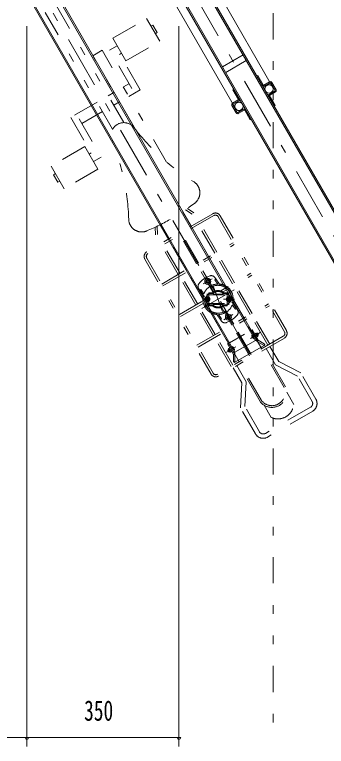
# Model space of a CAD drawing. Units: millimetres, scale not verified. Extents: x -5940 to 5940, y -7282 to 7278.
# Drawn here: x -2254 to -1537, y 381 to 2063 of the extents above; entities that cross this region are included whole.
import ezdxf
from ezdxf.enums import TextEntityAlignment as Align

# ---------------------------------------------------------------- set-up
doc = ezdxf.new("R2010")
doc.units = ezdxf.units.MM
doc.header["$LTSCALE"] = 10
for name, pattern in [('USER2', [10, 4, -6]), ('USER4', [24, 12, -5, 2, -5]), ('USER5', [25, 6, -5, 2, -5, 2, -5])]:
    doc.linetypes.add(name, pattern=pattern)
for name, color, linetype, lineweight in [('0-0_0', 7, 'Continuous', 18), ('0-4_2ラック-6下ラック前', 3, 'Continuous', 18), ('0-5_2ラック-7下ラック奥', 3, 'USER2', 18), ('0-9_2ラック-C下自転車奥', 6, 'USER5', 18), ('0-B_2ラック-F寸法', 3, 'Continuous', 18), ('1-1_3-F', 2, 'USER5', 18)]:
    doc.layers.add(name, color=color, linetype=linetype, lineweight=lineweight)
doc.styles.add('ＭＳ ゴシック', font='')
doc.styles.get('ＭＳ ゴシック').set_extended_font_data('MS Gothic')

# ---------------------------------------------------------------- blocks, each defined once
blk = doc.blocks.new('CCL-CYC-FRONT-TOP_2')
at = {"layer": '0-9_2ラック-C下自転車奥'}
for p, q in [((-15, 791.3), (-15, 1124.14)), ((15, 791.3), (15, 1124.14)), ((55, 960.32), (30, 960.32)), ((30, 767.24), (30, 960.32)), ((55, 663.63), (55, 960.32)), ((180, 912.12), (180, 972.12)), ((70, 952.12), (90, 952.12)), ((70, 850.32), (70, 952.12)), ((180, 952.12), (185, 952.12)), ((185, 932.12), (185, 952.12)), ((85, 932.12), (90, 932.12)), ((180, 932.12), (185, 932.12)), ((90, 912.12), (180, 912.12)), ((30, 862.82), (15, 862.82)), ((70, 862.82), (55, 862.82)), ((-70, 850.32), (-70, 748.53)), ((-70, 837.82), (-15, 837.82)), ((15, 837.82), (30, 837.82)), ((-90, 788.52), (-90, 728.53)), ((-85, 768.53), (-90, 768.53)), ((-180, 748.53), (-185, 748.53)), ((-70, 748.53), (-90, 748.53)), ((-90, 728.53), (-180, 728.53)), ((-46.25, 530.24), (-37.54, 546.74)), ((-30, 507.82), (-30, 546.22)), ((30, 507.82), (30, 546.22)), ((46.25, 530.24), (37.54, 546.74)), ((-46.25, 426.57), (-46.25, 530.24)), ((46.25, 426.57), (46.25, 530.24)), ((87.5, 507.82), (-87.5, 507.82)), ((-100, 495.32), (-100, 190.32)), ((-95, 495.32), (-95, 190.32)), ((87.5, 502.82), (-87.5, 502.82)), ((-30, 426.57), (-30, 502.82)), ((-2.5, 426.57), (-2.5, 502.82)), ((2.5, 426.57), (2.5, 502.82)), ((30, 426.57), (30, 502.82)), ((95, 495.32), (95, 190.32)), ((100, 495.32), (100, 190.32)), ((-95, 426.57), (95, 426.57)), ((-95, 421.57), (95, 421.57)), ((-51.25, 345.32), (-51.25, 421.57)), ((-46.25, 345.32), (-46.25, 421.57)), ((-30, 345.32), (-30, 421.57)), ((-2.5, 345.32), (-2.5, 421.57)), ((2.5, 345.32), (2.5, 421.57)), ((30, 345.32), (30, 421.57)), ((46.25, 345.32), (46.25, 421.57)), ((51.25, 345.32), (51.25, 421.57)), ((-95, 345.32), (95, 345.32)), ((-95, 340.32), (95, 340.32)), ((-51.25, 264.07), (-51.25, 340.32)), ((-46.25, 264.07), (-46.25, 340.32)), ((-30, 264.07), (-30, 340.32)), ((-2.5, 264.07), (-2.5, 340.32)), ((2.5, 264.07), (2.5, 340.32)), ((30, 264.07), (30, 340.32)), ((46.25, 264.07), (46.25, 340.32)), ((51.25, 264.07), (51.25, 340.32)), ((-95, 264.07), (95, 264.07)), ((-95, 259.07), (95, 259.07)), ((-51.25, 182.82), (-51.25, 259.07)), ((-46.25, 182.82), (-46.25, 259.07)), ((-30, 182.82), (-30, 259.07)), ((-2.5, 182.82), (-2.5, 259.07)), ((2.5, 182.82), (2.5, 259.07)), ((30, 182.82), (30, 259.07)), ((46.25, 182.82), (46.25, 259.07)), ((51.25, 182.82), (51.25, 259.07)), ((87.5, 182.82), (-87.5, 182.82)), ((87.5, 177.82), (-87.5, 177.82)), ((-49, 137.42), (-49, 177.82)), ((-39, 134.46), (-39, 177.82)), ((-34, 79.49), (-34, 177.82)), ((-30, 79.62), (-30, 177.82)), ((30, 79.62), (30, 177.82)), ((34, 79.49), (34, 177.82)), ((39, 134.46), (39, 177.82)), ((49, 137.42), (49, 177.82)), ((-49, 137.42), (-80, 89.69)), ((49, 137.42), (80, 89.69)), ((-39, 134.46), (-70, 86.73)), ((39, 134.46), (70, 86.73)), ((-80, 20), (-80, 89.69)), ((-70, 20), (-70, 86.73)), ((70, 20), (70, 86.73)), ((80, 20), (80, 89.69)), ((-30, 35.12), (-30, 67.27)), ((30, 35.12), (30, 67.27)), ((60, 10), (-60, 10)), ((60, 0), (-60, 0))]:
    blk.add_line(p, q, dxfattribs=at)
for points in [[(90, 912.12), (90, 972.12), (180, 972.12)], [(55, 837.82), (85, 837.82), (85, 942.12)], [(-15, 862.82), (-85, 862.82), (-85, 758.53)], [(-90, 788.52), (-180, 788.52), (-180, 728.53)], [(-180, 768.53), (-185, 768.53), (-185, 748.53)], [(-51.25, 426.57), (-51.25, 531.48), (-42.97, 547.17)], [(51.25, 426.57), (51.25, 531.48), (42.97, 547.17)]]:
    blk.add_lwpolyline(points, dxfattribs=at)
for centre, radius, start, end in [((0, 765.32), 30, 7.23254, 172.76746), ((-525.78, 832.04), 500, 331.50226, 352.76733), ((525.78, 832.04), 500, 187.23267, 208.49774), ((-60, 579.17), 30, 151.50269, 262.66589), ((60, 579.17), 30, 277.33411, 28.49731), ((0, 1045.32), 500, 262.66566, 277.33434), ((-87.5, 495.32), 12.5, 90, 180), ((87.5, 495.32), 12.5, 0, 90), ((-87.5, 495.32), 7.5, 90, 180), ((87.5, 495.32), 7.5, 0, 90), ((-87.5, 190.32), 12.5, 180, 270), ((-87.5, 190.32), 7.5, 180, 270), ((87.5, 190.32), 7.5, 270, 0), ((87.5, 190.32), 12.5, 270, 0), ((0, 83.86), 34.28, 187.32401, 352.67599), ((0, 83.86), 30.28, 187.54919, 352.45081), ((0, 55.98), 36.54, 214.81581, 325.18419), ((-60, 20), 20, 180, 270), ((-60, 20), 10, 180, 270), ((60, 20), 10, 270, 0), ((60, 20), 20, 270, 0)]:
    blk.add_arc(centre, radius, start, end, dxfattribs=at)
blk = doc.blocks.new('ｃｃｒ30ｌ')
at = {"layer": '0-4_2ラック-6下ラック前', "color": 7}
for p, q in [((-2330.37, 2988.9), (-2587.54, 3434.33)), ((-1854.33, 2126.37), (-2604.57, 3425.84)), ((-2416.11, 2939.4), (-2673.28, 3384.83)), ((-2657.4, 3395.34), (-1907.16, 2095.87)), ((-2569.43, 3358.96), (-1844.43, 2103.22)), ((-2617.06, 3331.46), (-1892.06, 2075.72)), ((-2445.59, 3034.97), (-2398.39, 3062.22)), ((-2390.89, 3049.23), (-2438.09, 3021.98)), ((-2324.51, 2980.75), (-2334.51, 2998.07)), ((-2322.34, 2982), (-2332.34, 2999.32)), ((-2324.87, 2979.38), (-2338.3, 2971.63)), ((-2337.05, 2969.47), (-2323.62, 2977.22)), ((-2337.41, 2968.1), (-2324.66, 2946.02)), ((-2414.14, 2929), (-2424.14, 2946.32)), ((-2411.98, 2930.25), (-2421.98, 2947.57)), ((-2324.66, 2946.02), (-2326.83, 2944.77)), ((-2410.61, 2929.88), (-2397.19, 2937.63)), ((-2395.94, 2935.47), (-2409.36, 2927.72)), ((-2394.57, 2935.1), (-2381.82, 2913.02)), ((-2381.82, 2913.02), (-2379.66, 2914.27))]:
    blk.add_line(p, q, dxfattribs=at)
at = {"layer": '0-4_2ラック-6下ラック前', "linetype": 'USER4'}
blk.add_line((-2635.3, 3418.06), (-1858.32, 2072.29), dxfattribs=at)
at = {"layer": '0-4_2ラック-6下ラック前', "linetype": 'USER2'}
for p, q in [((-2366.83, 3014.05), (-2364.66, 3015.3)), ((-2351.91, 2993.22), (-2364.66, 3015.3)), ((-2337.12, 3000.6), (-2350.55, 2992.85)), ((-2335.87, 2998.44), (-2349.3, 2990.69)), ((-2419.66, 2983.55), (-2421.82, 2982.3)), ((-2409.07, 2960.22), (-2421.82, 2982.3)), ((-2422.86, 2951.1), (-2409.44, 2958.85)), ((-2421.61, 2948.94), (-2408.19, 2956.69))]:
    blk.add_line(p, q, dxfattribs=at)
for centre, radius, start, end in [((-2338.6, 2984.15), 9.5, 30, 210), ((-2351.05, 2993.72), 3.5, 210, 300), ((-2351.05, 2993.72), 1, 210, 300), ((-2409.94, 2959.72), 1, 300, 30), ((-2409.94, 2959.72), 3.5, 300, 30), ((-2407.88, 2944.15), 9.5, 30, 210)]:
    blk.add_arc(centre, radius, start, end, dxfattribs=at)
at = {"layer": '0-4_2ラック-6下ラック前', "color": 7}
for centre, radius, start, end in [((-2335.37, 2997.57), 3.5, 30, 120), ((-2335.37, 2997.57), 1, 30, 120), ((-2338.6, 2984.15), 9.5, 210, 30), ((-2325.37, 2980.25), 1, 300, 30), ((-2325.37, 2980.25), 3.5, 300, 30), ((-2336.55, 2968.6), 3.5, 120, 210), ((-2336.55, 2968.6), 1, 120, 210), ((-2421.11, 2948.07), 3.5, 120, 210), ((-2421.11, 2948.07), 1, 120, 210), ((-2407.88, 2944.15), 9.5, 210, 30), ((-2411.11, 2930.75), 3.5, 210, 300), ((-2411.11, 2930.75), 1, 210, 300), ((-2395.44, 2934.6), 3.5, 30, 120), ((-2395.44, 2934.6), 1, 30, 120)]:
    blk.add_arc(centre, radius, start, end, dxfattribs=at)
blk = doc.blocks.new('ｃｃｒ30ｈ')
at = {"layer": '0-5_2ラック-7下ラック奥', "linetype": 'USER4'}
for p, q in [((-1580.3, 3721.17), (-803.32, 2375.4)), ((-909.88, 2535.97), (-889.1, 2547.97)), ((-886, 2529.03), (-865.48, 2472.65)), ((-838.5, 2522.34), (-912.98, 2479.34)), ((-900.74, 2513.34), (-900.74, 2488.34)), ((-850.74, 2513.34), (-850.74, 2488.34)), ((-863.24, 2500.84), (-838.24, 2500.84)), ((-862.38, 2453.7), (-841.6, 2465.7)), ((-801.35, 2410.99), (-778.75, 2424.04)), ((-835.13, 2391.49), (-857.73, 2378.44))]:
    blk.add_line(p, q, dxfattribs=at)
at = {"layer": '0-5_2ラック-7下ラック奥', "color": 7, "linetype": 'Continuous'}
for p, q in [((-799.33, 2429.48), (-1549.57, 3728.95)), ((-1602.4, 3698.45), (-852.16, 2398.98)), ((-1514.43, 3662.07), (-789.43, 2406.33)), ((-1562.06, 3634.57), (-837.06, 2378.83)), ((-900.93, 2544.47), (-902.38, 2541.97)), ((-900.93, 2539.47), (-902.38, 2541.97)), ((-900.93, 2544.47), (-898.05, 2544.47)), ((-900.93, 2539.47), (-898.05, 2539.47)), ((-896.6, 2541.97), (-898.05, 2544.47)), ((-896.6, 2541.97), (-898.05, 2539.47)), ((-854.88, 2459.7), (-853.43, 2462.2)), ((-854.88, 2459.7), (-853.43, 2457.2)), ((-850.55, 2462.2), (-853.43, 2462.2)), ((-850.55, 2457.2), (-853.43, 2457.2)), ((-850.55, 2462.2), (-849.1, 2459.7)), ((-850.55, 2457.2), (-849.1, 2459.7)), ((-801.93, 2427.98), (-797.6, 2430.48)), ((-797.6, 2430.48), (-783.77, 2406.53)), ((-788.54, 2422.8), (-784.72, 2416.19)), ((-785.72, 2422.91), (-787.88, 2421.66)), ((-785.72, 2422.91), (-785.03, 2422.73)), ((-783.22, 2418.58), (-785.72, 2422.91)), ((-785.03, 2422.73), (-783.03, 2419.26)), ((-837.06, 2378.83), (-789.42, 2406.33)), ((-797.68, 2419.93), (-797.38, 2420.1)), ((-797.68, 2419.93), (-791.78, 2409.71)), ((-791.78, 2409.71), (-791.48, 2409.88)), ((-791.25, 2419.48), (-788.17, 2421.26)), ((-769.58, 2394.88), (-789.42, 2406.33)), ((-785.87, 2417.28), (-788.95, 2415.5)), ((-783.22, 2418.58), (-785.38, 2417.33)), ((-783.77, 2406.53), (-785.27, 2403.93)), ((-769.58, 2398.34), (-783.77, 2406.53)), ((-783.22, 2418.58), (-783.03, 2419.26)), ((-853.89, 2397.98), (-849.56, 2400.48)), ((-853.89, 2397.98), (-840.06, 2374.03)), ((-844.71, 2392.78), (-845.01, 2392.6)), ((-844.71, 2392.78), (-838.81, 2382.56)), ((-837.06, 2355.92), (-769.58, 2394.88)), ((-853.27, 2383.91), (-853.45, 2383.23)), ((-853.45, 2383.23), (-851.45, 2379.76)), ((-853.27, 2383.91), (-851.1, 2385.16)), ((-850.77, 2379.58), (-853.27, 2383.91)), ((-851.76, 2386.3), (-847.94, 2379.69)), ((-850.77, 2379.58), (-851.45, 2379.76)), ((-850.77, 2379.58), (-848.6, 2380.83)), ((-847.54, 2386.98), (-850.61, 2385.21)), ((-848.31, 2381.23), (-845.24, 2383)), ((-840.06, 2374.03), (-837.06, 2374.03)), ((-840.06, 2357.65), (-840.06, 2374.03)), ((-838.81, 2382.56), (-839.11, 2382.38)), ((-837.06, 2355.92), (-837.06, 2378.83))]:
    blk.add_line(p, q, dxfattribs=at)
at = {"layer": '0-5_2ラック-7下ラック奥'}
for p, q in [((-880.98, 2547.54), (-883.44, 2545.82)), ((-883.44, 2545.82), (-876.44, 2535.83)), ((-883.3, 2550.86), (-870.36, 2532.38)), ((-920.16, 2525.04), (-907.22, 2506.57)), ((-915.38, 2523.45), (-917.84, 2521.73)), ((-915.38, 2523.45), (-908.39, 2513.46)), ((-896.74, 2513.84), (-905.11, 2504.95)), ((-900.74, 2510.84), (-850.74, 2510.84)), ((-900.74, 2490.84), (-900.74, 2510.84)), ((-895.74, 2503.72), (-900.74, 2506.61)), ((-896.74, 2515.84), (-896.74, 2485.84)), ((-896.74, 2515.84), (-888.97, 2515.84)), ((-896.74, 2513.84), (-888.19, 2513.84)), ((-886.74, 2512.84), (-864.74, 2512.84)), ((-886.74, 2512.84), (-886.74, 2510.84)), ((-864.74, 2512.84), (-864.74, 2510.84)), ((-863.29, 2513.84), (-854.74, 2513.84)), ((-862.51, 2515.84), (-854.74, 2515.84)), ((-855.74, 2503.72), (-850.74, 2506.61)), ((-854.74, 2515.84), (-854.74, 2485.84)), ((-854.74, 2513.84), (-846.37, 2504.95)), ((-850.74, 2490.84), (-850.74, 2510.84)), ((-900.74, 2495.06), (-905.74, 2497.95)), ((-896.74, 2487.84), (-905.11, 2496.72)), ((-895.74, 2497.95), (-900.74, 2495.06)), ((-900.74, 2490.84), (-850.74, 2490.84)), ((-895.74, 2503.72), (-895.74, 2497.95)), ((-886.74, 2490.84), (-886.74, 2488.84)), ((-886.74, 2488.84), (-864.74, 2488.84)), ((-864.74, 2490.84), (-864.74, 2488.84)), ((-855.74, 2503.72), (-855.74, 2497.95)), ((-855.74, 2497.95), (-850.74, 2495.06)), ((-854.74, 2487.84), (-846.37, 2496.72)), ((-850.74, 2495.06), (-845.74, 2497.95)), ((-831.32, 2476.63), (-844.26, 2495.1)), ((-896.74, 2487.84), (-888.19, 2487.84)), ((-896.74, 2485.84), (-888.97, 2485.84)), ((-863.29, 2487.84), (-854.74, 2487.84)), ((-862.51, 2485.84), (-854.74, 2485.84)), ((-836.1, 2478.22), (-843.1, 2488.21)), ((-833.64, 2479.94), (-836.1, 2478.22)), ((-868.19, 2450.82), (-881.12, 2469.29)), ((-868.05, 2455.85), (-875.04, 2465.84)), ((-868.05, 2455.85), (-870.5, 2454.13)), ((-849.56, 2400.48), (-801.93, 2427.98)), ((-799.33, 2429.48), (-786.83, 2407.83)), ((-789.42, 2406.33), (-786.83, 2407.83)), ((-852.16, 2398.98), (-839.66, 2377.33)), ((-839.66, 2377.33), (-837.06, 2378.83))]:
    blk.add_line(p, q, dxfattribs=at)
at = {"layer": '0-5_2ラック-7下ラック奥', "linetype": 'Continuous'}
for p, q in [((-787.68, 2421.31), (-785.17, 2422.76)), ((-785.58, 2417.67), (-783.07, 2419.12)), ((-850.9, 2384.81), (-853.41, 2383.36)), ((-848.8, 2381.17), (-851.31, 2379.72))]:
    blk.add_line(p, q, dxfattribs=at)
at = {"layer": '0-5_2ラック-7下ラック奥'}
for points in [[(-900.74, 2506.61), (-905.74, 2503.72), (-905.74, 2497.95)], [(-850.74, 2506.61), (-845.74, 2503.72), (-845.74, 2497.95)]]:
    blk.add_lwpolyline(points, dxfattribs=at)
at = {"layer": '0-5_2ラック-7下ラック奥', "color": 7, "linetype": 'Continuous'}
for points in [[(-788.54, 2422.8), (-789.32, 2423.25), (-792.4, 2421.48)], [(-784.72, 2416.19), (-784.72, 2415.28), (-787.8, 2413.51)], [(-851.76, 2386.3), (-851.76, 2387.2), (-848.69, 2388.98)], [(-847.94, 2379.69), (-847.16, 2379.23), (-844.09, 2381.01)]]:
    blk.add_lwpolyline(points, dxfattribs=at)
for centre, radius in [((-899.49, 2541.97), 7), ((-899.49, 2541.97), 4.32), ((-851.99, 2459.7), 7), ((-851.99, 2459.7), 4.32)]:
    blk.add_circle(centre, radius, dxfattribs=at)
at = {"layer": '0-5_2ラック-7下ラック奥'}
for centre, radius in [((-900.74, 2500.84), 5.85), ((-900.74, 2500.84), 4.9), ((-850.74, 2500.84), 5.85), ((-850.74, 2500.84), 4.9), ((-900.74, 2500.84), 3), ((-900.74, 2500.84), 2.2), ((-850.74, 2500.84), 3), ((-850.74, 2500.84), 2.2)]:
    blk.add_circle(centre, radius, dxfattribs=at)
for centre, radius, start, end in [((-875.74, 2500.84), 57, 109.57615, 140.42385), ((-891.49, 2545.12), 10, 35, 109.57615), ((-911.97, 2530.78), 10, 140.42385, 215), ((-875.74, 2500.84), 35, 91.14156, 158.85844), ((-875.74, 2500.84), 32, 52.61244, 197.38756), ((-875.74, 2500.84), 35, 64.37492, 84.9948), ((-875.74, 2500.84), 35, 165.0052, 185.62508), ((-875.74, 2500.84), 32, 232.61244, 17.38756), ((-875.74, 2500.84), 20, 48.59038, 131.40962), ((-875.74, 2500.84), 18, 46.23826, 133.76174), ((-900.74, 2500.84), 6, 136.72135, 223.27865), ((-850.74, 2500.84), 6, 316.72135, 43.27865), ((-875.74, 2500.84), 35, 345.0052, 5.62508), ((-875.74, 2500.84), 20, 228.59038, 311.40962), ((-875.74, 2500.84), 18, 226.23826, 313.76174), ((-875.74, 2500.84), 35, 271.14156, 338.85844), ((-839.51, 2470.89), 10, 320.42385, 35), ((-875.74, 2500.84), 35, 244.37492, 264.9948), ((-875.74, 2500.84), 57, 289.57615, 320.42385), ((-859.99, 2456.55), 10, 215, 289.57615)]:
    blk.add_arc(centre, radius, start, end, dxfattribs=at)
at = {"layer": '0-5_2ラック-7下ラック奥', "color": 7, "linetype": 'Continuous'}
for centre, radius, start, end in [((-875.74, 2500.84), 35, 5.62508, 64.37492), ((-875.74, 2500.84), 32, 17.38756, 52.61244), ((-875.74, 2500.84), 35, 185.62508, 244.37492), ((-875.74, 2500.84), 32, 197.38756, 232.61244), ((-790.21, 2421.41), 2.04, 355.71208, 55.73012), ((-790.44, 2417.29), 7.7, 159.98311, 260.01689), ((-793.78, 2415.37), 3.85, 167.75343, 252.24657), ((-793.33, 2415.63), 7.63, 12.4633, 47.5367), ((-786.76, 2415.44), 2.04, 4.26988, 64.28792), ((-846.04, 2385.19), 7.7, 339.98311, 80.01689), ((-842.71, 2387.12), 3.85, 347.75343, 72.24657), ((-770.58, 2396.61), 2, 300, 60), ((-849.73, 2387.05), 2.04, 184.26988, 244.28792), ((-843.16, 2386.86), 7.63, 192.4633, 227.5367), ((-846.28, 2381.07), 2.04, 175.71208, 235.73012), ((-838.06, 2357.65), 2, 180, 300)]:
    blk.add_arc(centre, radius, start, end, dxfattribs=at)

msp = doc.modelspace()

# ---------------------------------------------------------------- linework, layer by layer
at = {"layer": '0-B_2ラック-F寸法'}
for p, q in [((-2226.21, 381.19), (-2226.21, 2035.99)), ((-1876.21, 381.19), (-1876.21, 2035.99)), ((-2222.21, 401.19), (-2230.21, 401.19)), ((-2006.21, 401.19), (-1876.21, 401.19)), ((-1872.21, 401.19), (-1880.21, 401.19))]:
    msp.add_line(p, q, dxfattribs=at)
msp.add_lwpolyline([(-3866.21, 401.19), (-3636.21, 401.19), (-3406.21, 401.19), (-2006.21, 401.19)], dxfattribs=at)
for centre in [(-2226.21, 401.19), (-1876.21, 401.19)]:
    msp.add_arc(centre, 4, 180, 0, dxfattribs=at)
at = {"layer": '1-1_3-F'}
msp.add_line((-1659.08, 3065.99), (-1659.08, 401.19), dxfattribs=at)

# ---------------------------------------------------------------- block references
at = {"layer": '0-0_0'}
for name, p in [('ｃｃｒ30ｈ', (-910.39, -1092.08)), ('ｃｃｒ30ｌ', (669.61, -1092.08))]:
    msp.add_blockref(name, p, dxfattribs=at)
at = {"layer": '0-9_2ラック-C下自転車奥', "rotation": 30}
msp.add_blockref('CCL-CYC-FRONT-TOP_2', (-1620.46, 1121.81), dxfattribs=at)

# ---------------------------------------------------------------- texts
at = {"layer": '0-B_2ラック-F寸法', "color": 7, "style": 'ＭＳ ゴシック', "width": 0.7}
msp.add_text('350', height=46.89, dxfattribs=at).set_placement((-2094.58, 425.99), align=Align.BOTTOM_LEFT)

doc.saveas('drawing.dxf')
